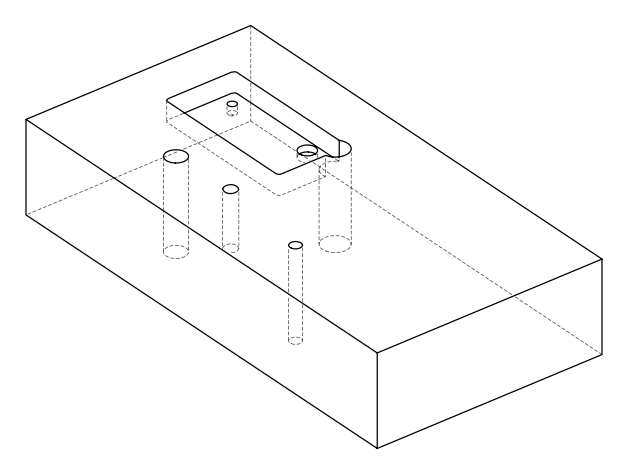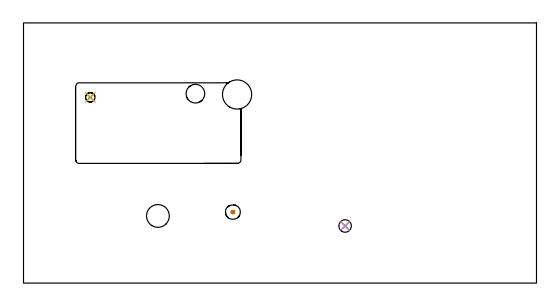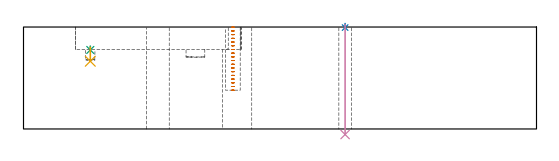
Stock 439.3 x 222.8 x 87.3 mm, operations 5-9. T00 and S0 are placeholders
(PLAN: 9 operations, 7 tool changes, 63.1 min)
(1 INDEXABLE_INSERT_DRILL_THROUGH_HOLE_FROM_SOLID | STEP1HOLE | NXT0302_021 | 0.37 min | 42802 mm3)
(2 INDEXABLE_INSERT_DRILL_THROUGH_HOLE_FROM_SOLID_1 | STEP1HOLE_1 | NXT0302_010 | 0.37 min | 26029 mm3)
(3 INDEXABLE_INSERT_DRILL_BLIND_HOLE_FROM_SOLID | STEP1POCKET | NXT0302_003 | 0.04 min | 5157 mm3)
(4 MILL_RECTANGULAR_POCKET | POCKET_RECTANGULAR_STRAIGHT | NXT0201_008 | Follow Part, ap 1.5, ae 75% | 60.9 min | 178667 mm3)
(5 MILL_BLIND_HOLE_FROM_SOLID_MATERIAL | STEP1POCKET_1 | UGT0201_128 | Spiral | 0.9 min | 6743 mm3)
(6 SPOT_DRILL | STEP1HOLE_2 | NXT0321_9005460120000 | 0.03 min | 5 mm3)
(7 SPOT_DRILL_1 | STEP1POCKET_2 | NXT0321_9005460120000 | 0.03 min | 3 mm3)
(8 DRILL_THROUGH_HOLE_INTO_CENTER | STEP1HOLE_2 | UGT0301_220 | 0.38 min | 7968 mm3)
(9 DRILL_BLIND_HOLE_INTO_CENTER | STEP1POCKET_2 | NXT0301_052 | 0.05 min | 443 mm3)
(TOOL NXT0302_021 | Index. Insert Drill 25mm [880-D2500L25-05] | D25 PA176 FL125 Z2)
(TOOL NXT0302_010 | Index. Insert Drill 19.5mm [880-D1950L25-05] | D19.5 PA176 FL98 Z2)
(TOOL NXT0302_003 | Index. Insert Drill 16mm [880-D1600L20-05] | D16 PA176 FL80 Z2)
(TOOL NXT0201_008 | ENDMILL 6mm [2P460-0600-NA 1630] | D6 FL26 Z6)
(TOOL UGT0201_128 | Carbide End Mill 10.0 | D10 FL15 Z4)
(TOOL NXT0321_9005460120000 | NC Spot Drill, 142deg, 12mm, Carbide, Uncoated | D12 PA142 FL30 Z2)
(TOOL UGT0301_220 | Twist Drill 10.8 mm | D10.8 PA118 FL92 Z2)
(TOOL NXT0301_052 | Carbide Drill 8.1mm [860.1-0810-024A1-MM 2214] | D8.1 PA140 FL47 Z2)
(OP 5 MILL_BLIND_HOLE_FROM_SOLID_MATERIAL)
G17 G21 G94 G90
T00 M6
G54
G17 G0 G90 X179.3 Y60.8 S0 M3
G43 Z97.3 H0
Z87.128
G94 G3 X179.93 Y61.47 R0.631 F250.
X179.218 Y62.097 R0.67
X178.003 Y60.718 R1.3
X179.218 Y62.097 R-1.3
X178.61 Y61.408 R0.65
X179.3 Y60.8 R0.65
G0 Z83.956
G3 X179.93 Y61.47 R0.631
X179.218 Y62.097 R0.67
X178.003 Y60.718 R1.3
X179.218 Y62.097 R-1.3
X178.61 Y61.408 R0.65
X179.3 Y60.8 R0.65
G0 Z80.783
G3 X179.93 Y61.47 R0.631
X179.218 Y62.097 R0.67
X178.003 Y60.718 R1.3
X179.218 Y62.097 R-1.3
X178.61 Y61.408 R0.65
X179.3 Y60.8 R0.65
G0 Z77.611
G3 X179.93 Y61.47 R0.631
X179.218 Y62.097 R0.67
X178.003 Y60.718 R1.3
X179.218 Y62.097 R-1.3
X178.61 Y61.408 R0.65
X179.3 Y60.8 R0.65
G0 Z74.439
G3 X179.93 Y61.47 R0.631
X179.218 Y62.097 R0.67
X178.003 Y60.718 R1.3
X179.218 Y62.097 R-1.3
X178.61 Y61.408 R0.65
X179.3 Y60.8 R0.65
G0 Z71.267
G3 X179.93 Y61.47 R0.631
X179.218 Y62.097 R0.67
X178.003 Y60.718 R1.3
X179.218 Y62.097 R-1.3
X178.61 Y61.408 R0.65
X179.3 Y60.8 R0.65
G0 Z68.094
G3 X179.93 Y61.47 R0.631
X179.218 Y62.097 R0.67
X178.003 Y60.718 R1.3
X179.218 Y62.097 R-1.3
X178.61 Y61.408 R0.65
X179.3 Y60.8 R0.65
G0 Z64.922
G3 X179.93 Y61.47 R0.631
X179.218 Y62.097 R0.67
X178.003 Y60.718 R1.3
X179.218 Y62.097 R-1.3
X178.61 Y61.408 R0.65
X179.3 Y60.8 R0.65
G0 Z61.75
G3 X179.93 Y61.47 R0.631
X179.218 Y62.097 R0.67
X178.003 Y60.718 R1.3
X179.218 Y62.097 R-1.3
X178.61 Y61.408 R0.65
X179.3 Y60.8 R0.65
G0 Z58.578
G3 X179.93 Y61.47 R0.631
X179.218 Y62.097 R0.67
X178.003 Y60.718 R1.3
X179.218 Y62.097 R-1.3
X178.61 Y61.408 R0.65
X179.3 Y60.8 R0.65
G0 Z55.406
G3 X179.93 Y61.47 R0.631
X179.218 Y62.097 R0.67
X178.003 Y60.718 R1.3
X179.218 Y62.097 R-1.3
X178.61 Y61.408 R0.65
X179.3 Y60.8 R0.65
G0 Z52.233
G3 X179.93 Y61.47 R0.631
X179.218 Y62.097 R0.67
X178.003 Y60.718 R1.3
X179.218 Y62.097 R-1.3
X178.61 Y61.408 R0.65
X179.3 Y60.8 R0.65
G0 Z49.061
G3 X179.93 Y61.47 R0.631
X179.218 Y62.097 R0.67
X178.003 Y60.718 R1.3
X179.218 Y62.097 R-1.3
X178.61 Y61.408 R0.65
X179.3 Y60.8 R0.65
G0 Z45.889
G3 X179.93 Y61.47 R0.631
X179.218 Y62.097 R0.67
X178.003 Y60.718 R1.3
X179.218 Y62.097 R-1.3
X178.61 Y61.408 R0.65
X179.3 Y60.8 R0.65
G0 Z42.717
G3 X179.93 Y61.47 R0.631
X179.218 Y62.097 R0.67
X178.003 Y60.718 R1.3
X179.218 Y62.097 R-1.3
X178.61 Y61.408 R0.65
X179.3 Y60.8 R0.65
G0 Z39.544
G3 X179.93 Y61.47 R0.631
X179.218 Y62.097 R0.67
X178.003 Y60.718 R1.3
X179.218 Y62.097 R-1.3
X178.61 Y61.408 R0.65
X179.3 Y60.8 R0.65
G0 Z36.372
G3 X179.93 Y61.47 R0.631
X179.218 Y62.097 R0.67
X178.003 Y60.718 R1.3
X179.218 Y62.097 R-1.3
X178.61 Y61.408 R0.65
X179.3 Y60.8 R0.65
G0 Z33.2
G3 X179.93 Y61.47 R0.631
X179.218 Y62.097 R0.67
X178.003 Y60.718 R1.3
X179.218 Y62.097 R-1.3
X178.61 Y61.408 R0.65
X179.3 Y60.8 R0.65
G0 Z97.3
M5
M2
(OP 6 SPOT_DRILL)
G17 G21 G94 G90
T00 M6
G54
G17 G0 G90 X275.4 Y48.9 S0 M3
G43 Z97.3 H0
G94 G81 G98 Z86.835 F250. R90.3
G80
M5
M2
(OP 7 SPOT_DRILL_1)
G17 G21 G94 G90
T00 M6
G54
G17 G0 G90 X57.2 Y159.1 S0 M3
G43 Z97.3 H0
G94 G81 G98 Z67.651 F250. R71.
G80
M5
M2
(OP 8 DRILL_THROUGH_HOLE_INTO_CENTER)
G17 G21 G94 G90
T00 M6
G54
G17 G0 G90 X275.4 Y48.9 S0 M3
G43 Z97.3 H0
G94 G73 G98 Z-4.745 F250. Q10.227 R89.3
G80
M5
M2
(OP 9 DRILL_BLIND_HOLE_INTO_CENTER)
G17 G21 G94 G90
T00 M6
G54
G17 G0 G90 X57.2 Y159.1 S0 M3
G43 Z97.3 H1
G94 G81 G98 Z58. F250. R70.
G80
M5
M2
